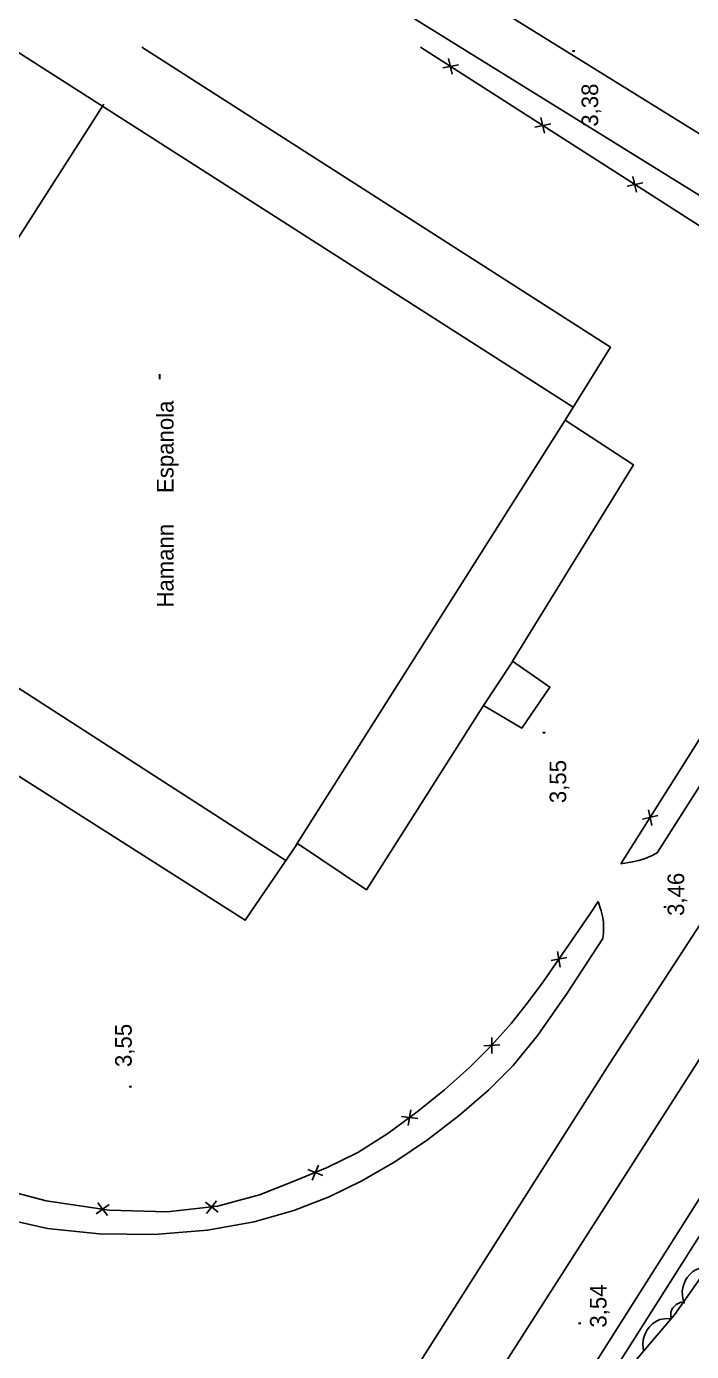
# Model space of a CAD drawing. Extents: x 731154 to 731744, y 4379381 to 4380408.
# Drawn here: x 731441 to 731501.1, y 4380082 to 4380201.9 of the extents above; entities that cross this region are included whole.
import ezdxf

# ---------------------------------------------------------------- set-up
doc = ezdxf.new("R2010")
doc.units = 0
doc.layers.get('0').update_dxf_attribs({"linetype": 'CONTINUOUS'})
for name, color, linetype in [('1', 7, 'CONTINUOUS'), ('3', 7, 'CONTINUOUS'), ('48', 7, 'CONTINUOUS'), ('50', 7, 'CONTINUOUS'), ('53', 7, 'CONTINUOUS'), ('PATTERN_CLASS', 7, 'CONTINUOUS')]:
    doc.layers.add(name, color=color, linetype=linetype)

msp = doc.modelspace()

# ---------------------------------------------------------------- linework, layer by layer
at = {"layer": '1', "color": 0, "linetype": 'CONTINUOUS'}
for p, q in [((731479.46, 4380197.56), (731479.14, 4380198.98)), ((731480.03, 4380198.41), (731478.6, 4380198.11)), ((731488.37, 4380193.07), (731486.94, 4380192.77)), ((731487.8, 4380192.22), (731487.47, 4380193.64)), ((731496.7, 4380187.73), (731495.28, 4380187.43)), ((731496.14, 4380186.88), (731495.81, 4380188.3)), ((731496.66, 4380130.14), (731498.07, 4380130.48)), ((731497.51, 4380129.58), (731497.2, 4380131.01)), ((731489.23, 4380116.76), (731488.98, 4380118.19)), ((731488.4, 4380117.35), (731489.83, 4380117.63)), ((731483.03, 4380108.94), (731483.04, 4380110.4)), ((731482.32, 4380109.63), (731483.77, 4380109.73)), ((731475.48, 4380102.43), (731475.72, 4380103.86)), ((731474.89, 4380103.26), (731476.34, 4380103.06)), ((731466.42, 4380098.45), (731467.77, 4380097.91)), ((731466.79, 4380097.5), (731467.36, 4380098.84)), ((731447.42, 4380095.44), (731448.29, 4380094.28)), ((731457.15, 4380095.51), (731458.3, 4380094.61)), ((731457.24, 4380094.49), (731458.16, 4380095.62)), ((731447.25, 4380094.43), (731448.43, 4380095.29))]:
    msp.add_line(p, q, dxfattribs=at)
for points in [[(731327.65, 4379803.55), (731344.28, 4379837.3), (731363.59, 4379872.78), (731391.14, 4379920.03), (731420.09, 4379966.58), (731447.8, 4380010.21), (731471.68, 4380048.21), (731502.19, 4380096.4), (731528.62, 4380138.02), (731567.83, 4380200)], [(731329.26, 4379802.75), (731345.88, 4379836.46), (731365.16, 4379871.9), (731392.68, 4379919.1), (731421.61, 4379965.62), (731449.32, 4380009.26), (731473.2, 4380047.26), (731503.71, 4380095.44), (731530.14, 4380137.06), (731569.95, 4380200)], [(731451.4, 4380200), (731493.77, 4380172.85), (731489.69, 4380166.26), (731495.87, 4380162.2), (731484.91, 4380144.46), (731488.29, 4380142.1), (731485.75, 4380138.39), (731482.28, 4380140.42), (731471.71, 4380123.75), (731465.47, 4380127.96), (731460.74, 4380121.01), (731418.05, 4380148.15), (731416.59, 4380145.9), (731389.44, 4380163.23)], [(731469.71, 4380070.28), (731493.73, 4380108.08), (731521.02, 4380150.06), (731552.49, 4380200)], [(731560.31, 4380200), (731557.43, 4380195.42), (731518.15, 4380133.98), (731474.25, 4380065.3)], [(731494.71, 4380126.12), (731522.68, 4380170.48), (731476.58, 4380200)], [(731494.71, 4380126.12), (731495.77, 4380126.28), (731496.35, 4380126.42), (731496.92, 4380126.6), (731497.47, 4380126.83), (731498, 4380127.1), (731524.26, 4380168.37), (731524.13, 4380169.15), (731523.85, 4380169.88), (731523.44, 4380170.55)], [(731436.98, 4380097.12), (731442.75, 4380095.63), (731448.44, 4380094.78), (731453.68, 4380094.62), (731458.25, 4380095.13), (731462.03, 4380096.16), (731465.23, 4380097.42), (731468.15, 4380098.63), (731470.92, 4380100), (731473.64, 4380101.71), (731476.28, 4380103.66), (731478.75, 4380105.66), (731481.02, 4380107.67), (731483.04, 4380109.69), (731484.78, 4380111.65), (731486.28, 4380113.53), (731487.68, 4380115.44), (731489.1, 4380117.48), (731490.59, 4380119.64), (731491.98, 4380121.66), (731492.66, 4380122.69)], [(731492.66, 4380122.69), (731492.94, 4380121.86), (731493.05, 4380121.36), (731493.13, 4380120.86), (731493.15, 4380120.35), (731493.14, 4380119.85), (731493.08, 4380119.34), (731489.86, 4380114.41), (731487.2, 4380110.61), (731484.97, 4380107.86), (731482.75, 4380105.62), (731480.13, 4380103.36), (731477.23, 4380101.15), (731474.26, 4380099.16), (731471.29, 4380097.44), (731468.32, 4380095.98), (731465.15, 4380094.76), (731461.54, 4380093.71), (731457.34, 4380092.96), (731452.5, 4380092.59), (731447.53, 4380092.63), (731442.85, 4380093.12), (731438.15, 4380094.17)]]:
    msp.add_lwpolyline(points, dxfattribs=at)
at = {"layer": '3', "color": 0, "linetype": 'CONTINUOUS'}
for p, q in [((731490.41, 4380167.43), (731439.49, 4380200)), ((731417.99, 4380148.07), (731447.96, 4380194.84)), ((731394.63, 4380171.42), (731464.42, 4380126.42)), ((731465.33, 4380127.76), (731489.69, 4380166.26)), ((731484.93, 4380144.44), (731482.17, 4380140.26))]:
    msp.add_line(p, q, dxfattribs=at)
at = {"layer": '53', "color": 0, "linetype": 'CONTINUOUS'}
for points in [[(731500.44, 4380086.45), (731500.35, 4380086.66), (731500.29, 4380087.03), (731500.26, 4380087.44), (731500.31, 4380087.76), (731500.41, 4380088.06), (731500.52, 4380088.37), (731500.7, 4380088.67), (731500.94, 4380088.95), (731501.22, 4380089.22), (731501.56, 4380089.41), (731501.97, 4380089.56), (731502.34, 4380089.61), (731502.58, 4380089.6), (731502.51, 4380089.87), (731502.47, 4380090.16), (731502.52, 4380090.37), (731502.58, 4380090.57), (731502.73, 4380090.79), (731502.88, 4380090.95), (731503.08, 4380091.1), (731503.28, 4380091.2), (731503.48, 4380091.19), (731503.64, 4380091.19)], [(731496.79, 4380082.05), (731496.72, 4380082.27), (731496.7, 4380082.64), (731496.72, 4380083.06), (731496.81, 4380083.36), (731496.94, 4380083.66), (731497.08, 4380083.95), (731497.29, 4380084.22), (731497.56, 4380084.48), (731497.88, 4380084.71), (731498.23, 4380084.87), (731498.66, 4380084.96), (731499.03, 4380084.98), (731499.27, 4380084.94), (731499.23, 4380085.22), (731499.22, 4380085.51), (731499.29, 4380085.71), (731499.38, 4380085.9), (731499.55, 4380086.1), (731499.72, 4380086.24), (731499.94, 4380086.37), (731500.14, 4380086.44), (731500.34, 4380086.42), (731500.5, 4380086.4)]]:
    msp.add_lwpolyline(points, dxfattribs=at)
at = {"layer": 'PATTERN_CLASS', "color": 0, "linetype": 'CONTINUOUS'}
for points in [[(731476.58, 4380200), (731522.68, 4380170.48), (731494.71, 4380126.12)], [(731496.79, 4380082.05), (731499.57, 4380085.31), (731501.92, 4380088.64), (731506.01, 4380094.71), (731509.41, 4380099.98), (731512.87, 4380105.38), (731514.79, 4380108.48), (731517.1, 4380111.92), (731520.08, 4380116.21), (731523.53, 4380121.19), (731526.52, 4380125.51), (731529.39, 4380129.86), (731533.11, 4380135.37), (731537.58, 4380142.31), (731540, 4380146.23), (731541.16, 4380148.51), (731545.05, 4380152.63)], [(731492.66, 4380122.69), (731491.98, 4380121.66), (731490.59, 4380119.64), (731489.1, 4380117.48), (731487.68, 4380115.44), (731486.28, 4380113.53), (731484.78, 4380111.65), (731483.04, 4380109.69), (731481.02, 4380107.67), (731478.75, 4380105.66), (731476.28, 4380103.66), (731473.64, 4380101.71), (731470.92, 4380100), (731468.15, 4380098.63), (731465.23, 4380097.42), (731462.03, 4380096.16), (731458.25, 4380095.13), (731453.68, 4380094.62), (731448.44, 4380094.78), (731442.75, 4380095.63), (731436.98, 4380097.12)], [(731440.5, 4379992.29), (731443.91, 4379998.42), (731446.72, 4380003.09), (731448.99, 4380007.03), (731452.93, 4380013), (731455.57, 4380017.63), (731459.05, 4380023.23), (731463.94, 4380030.23), (731468.1, 4380036.21), (731471.54, 4380040.98), (731474.01, 4380044.44), (731476.08, 4380047.75), (731479.47, 4380053.55), (731482.27, 4380058.69), (731485.63, 4380064.87), (731488.14, 4380069.58), (731490.79, 4380074.21), (731494.17, 4380078.91), (731496.79, 4380082.05)]]:
    msp.add_lwpolyline(points, dxfattribs=at)

# ---------------------------------------------------------------- texts
at = {"layer": '48', "color": 0, "linetype": 'CONTINUOUS'}
for s, p in [('.', (731490.56, 4380199.36)), (' 3,38', (731492.66, 4380192.24)), ('.', (731487.87, 4380137.69)), (' 3,55', (731489.77, 4380131.04)), (' 3,46', (731500.44, 4380120.84)), ('.', (731498.81, 4380121.92)), (' 3,55', (731450.48, 4380107.17)), ('.', (731450.48, 4380105.67)), (' 3,54', (731493.42, 4380083.59)), ('.', (731491.1, 4380084.26))]:
    msp.add_text(s, height=1.5, rotation=90, dxfattribs=at).set_placement(p)
at = {"layer": '50', "color": 0, "linetype": 'CONTINUOUS'}
for s, p in [('-', (731453.59, 4380169.84)), ('Hamann     Espanola', (731454.26, 4380149.29))]:
    msp.add_text(s, height=1.5, rotation=90, dxfattribs=at).set_placement(p)

# ---------------------------------------------------------------- meshes
at = {"color": 0, "linetype": 'CONTINUOUS'}
mesh = msp.add_polyface(dxfattribs=at)
corners = [(731154.5, 4379381), (731154.5, 4379381), (731154.5, 4379571.96), (731462.5, 4379381), (731154.5, 4379746.49), (731744, 4379381), (731154.5, 4380407.5), (731744, 4380042.01), (731744, 4380407.5)]
mesh.append_faces([[corners[k] for k in face] for face in [(0, 1, 3, 2), (2, 3, 5, 4), (4, 5, 7, 6), (6, 7, 8, 8)]], dxfattribs={"vtx0": -1, "vtx2": -1, "color": 0})
mesh = msp.add_polyface(dxfattribs=at)
corners = [(731164.5, 4379391), (731164.5, 4379391), (731164.5, 4379575.76), (731462.5, 4379391), (731164.5, 4379744.09), (731734, 4379391), (731164.5, 4380211), (731734, 4379857.91), (731462.5, 4380211), (731734, 4380042.67), (731734, 4380211)]
mesh.append_faces([[corners[k] for k in face] for face in [(0, 1, 3, 2), (2, 3, 5, 4), (4, 5, 7, 6), (6, 7, 9, 8), (8, 9, 10, 10)]], dxfattribs={"vtx0": -1, "vtx2": -1, "color": 0})

doc.saveas('drawing.dxf')
